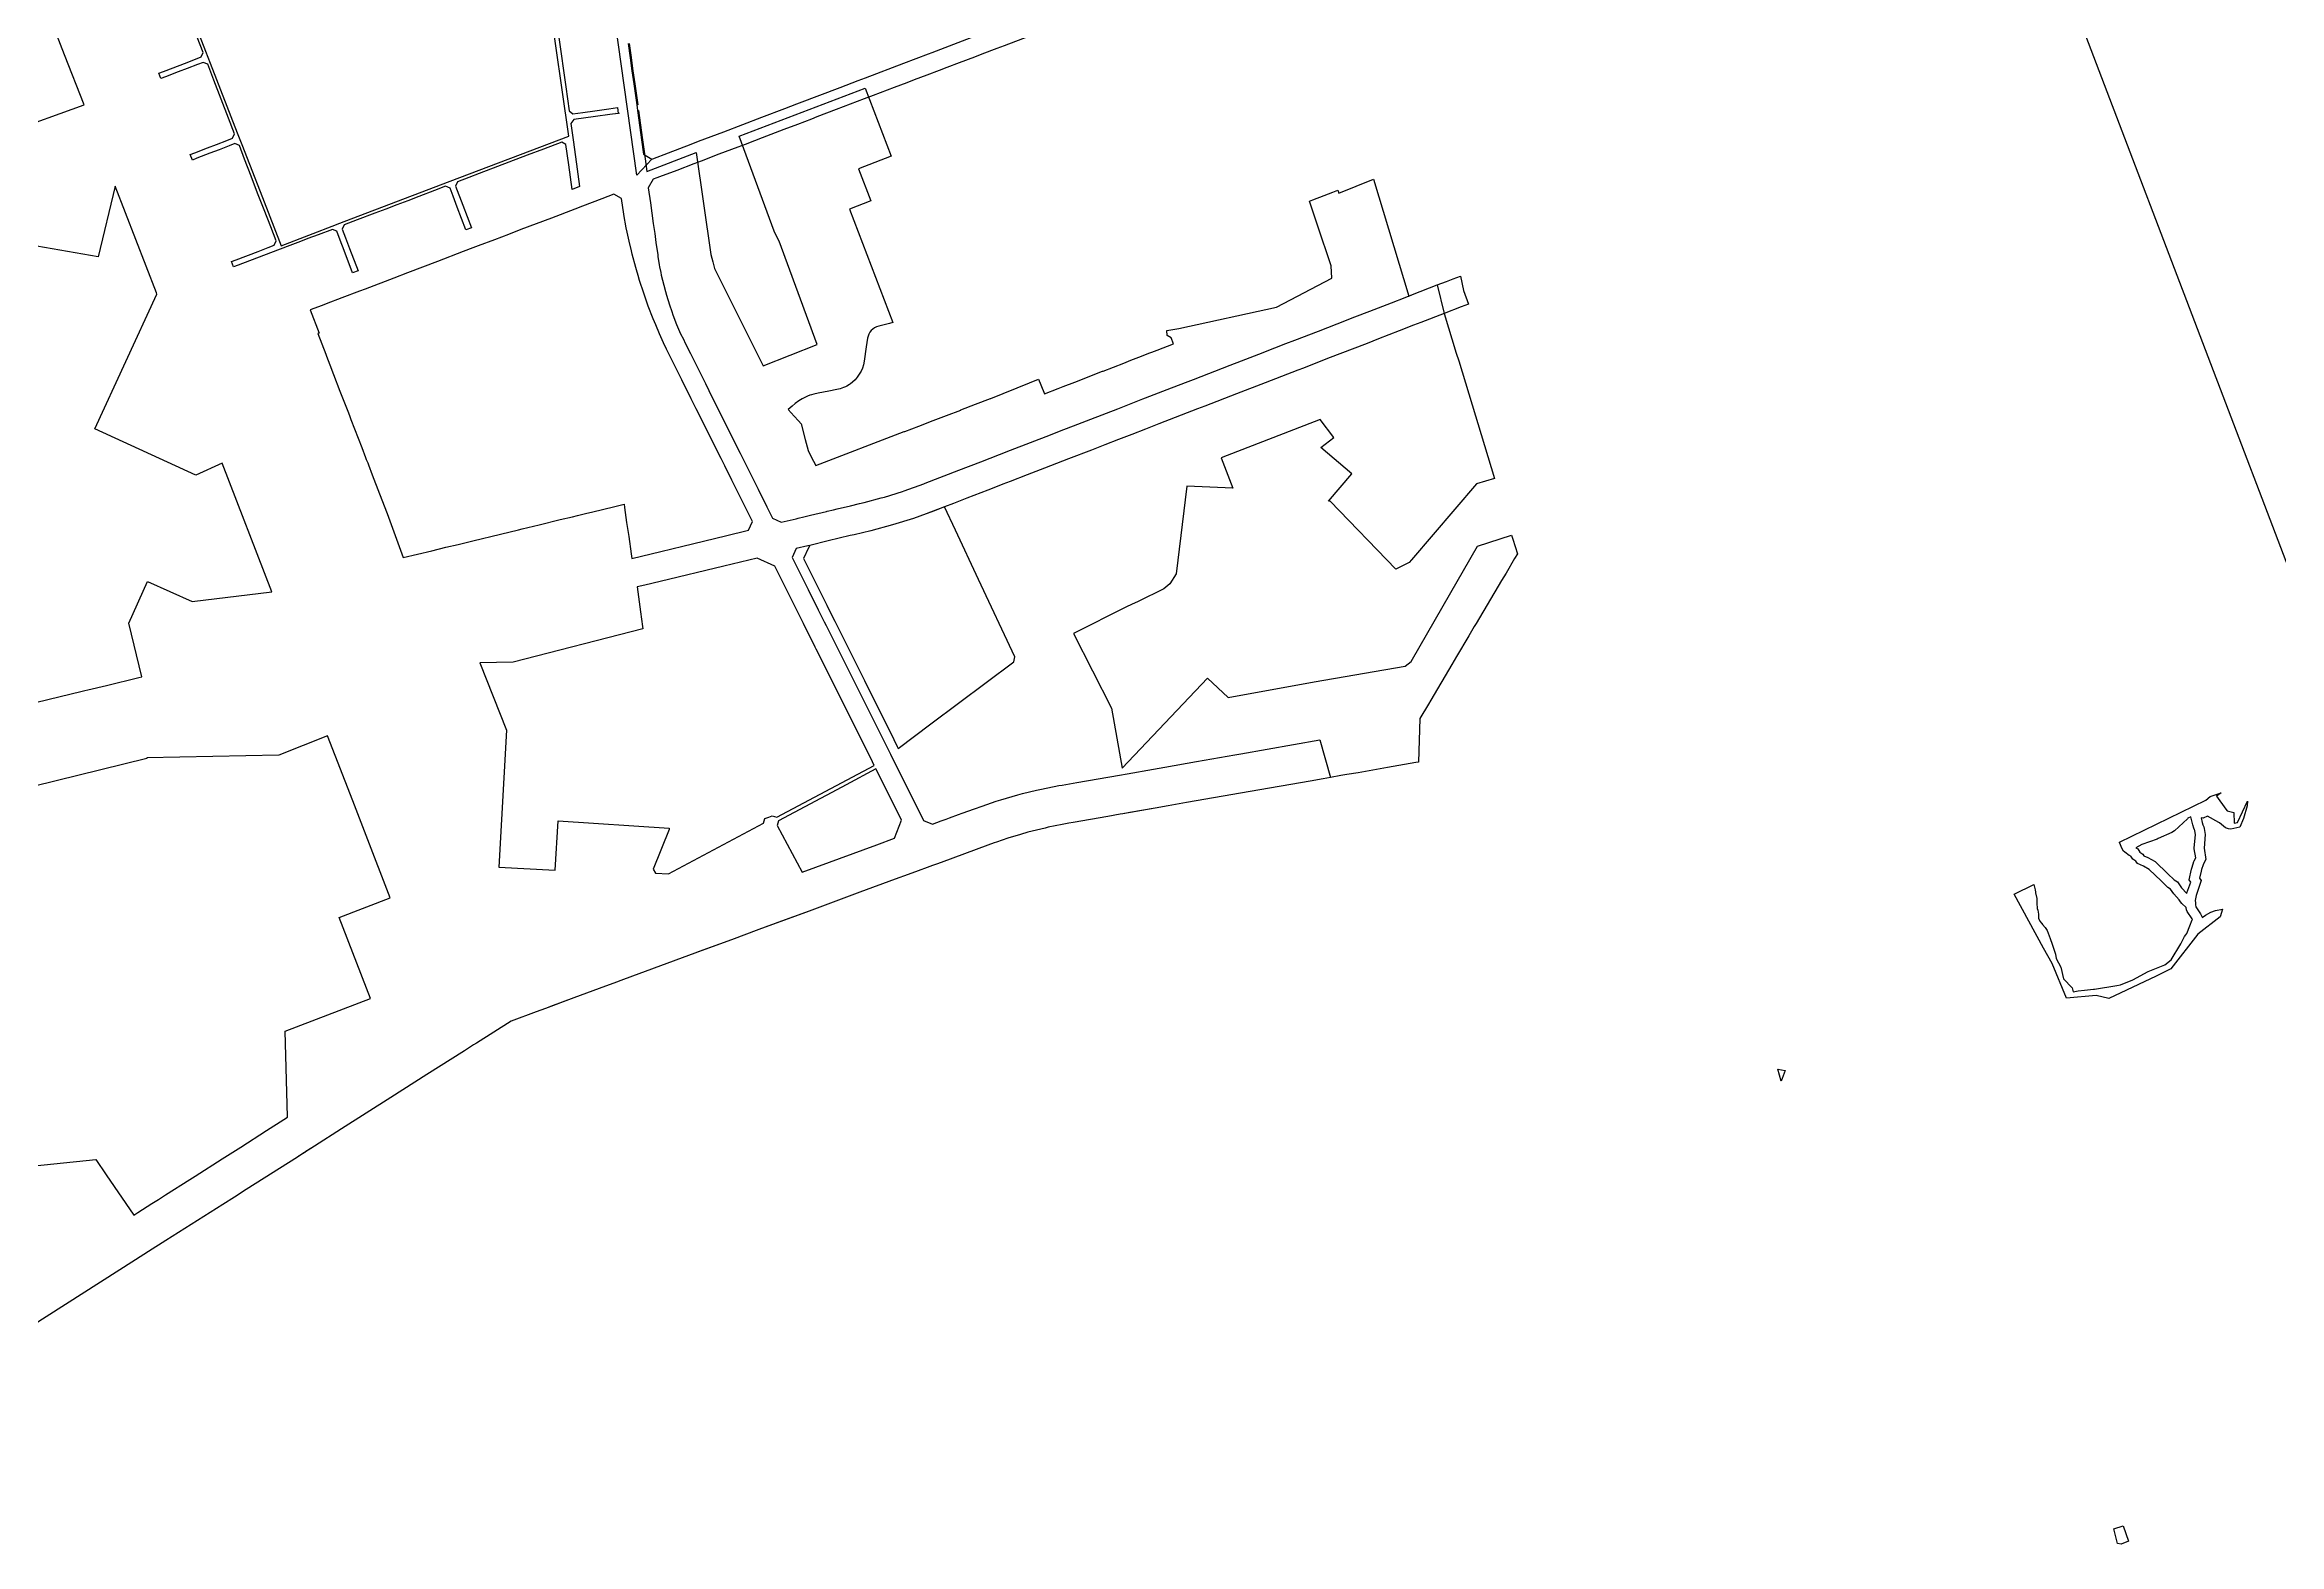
# Model space of a CAD drawing. Header units: metres. Extents: x 198218 to 208474, y 536547 to 547345.
# Drawn here: x 200685 to 202990, y 541803 to 543351 of the extents above; entities that cross this region are included whole.
import ezdxf
from ezdxf.enums import TextEntityAlignment as Align

# ---------------------------------------------------------------- set-up
doc = ezdxf.new("R2010")
doc.units = ezdxf.units.M
for name, color, linetype in [('PARCEL_BONBUN', 7, 'Continuous'), ('PARCEL_BUBUN', 8, 'Continuous'), ('PARCEL_LABEL', 3, 'Continuous'), ('ZONING', 5, 'Continuous')]:
    doc.layers.add(name, color=color, linetype=linetype)

msp = doc.modelspace()

# ---------------------------------------------------------------- linework, layer by layer
at = {"layer": 'PARCEL_BONBUN'}
for points in [[(201700.5, 543359.5), (201674.4, 543349.5), (201666.9, 543346.7), (201651.5, 543340.8), (201643.8, 543337.9), (201628, 543331.9), (201615.1, 543327), (201607.4, 543324), (201594.5, 543319.1), (201581.7, 543314.3), (201574, 543311.3), (201561.1, 543306.4), (201539.3, 543298.1), (201529.9, 543294.6), (201501.1, 543283.6), (201481.3, 543276.1), (201475.7, 543273.9), (201461.1, 543268.3), (201447, 543263), (201424.8, 543254.5), (201416.8, 543251.5), (201407.2, 543247.8), (201399.7, 543245), (201380.2, 543237.6), (201362, 543230.6), (201354.4, 543227.7), (201336.7, 543221), (201319, 543214.3), (201316.2, 543213.2), (201312.4, 543211.8), (201307.3, 543203.1), (201309.5, 543187.6), (201312.5, 543166.2), (201313.9, 543155.9), (201315.2, 543146.7), (201317, 543133.9), (201317.3, 543132.2), (201318.7, 543123.4), (201319, 543121.6), (201320.2, 543115.7), (201320.7, 543112.9), (201323.2, 543102.5), (201324.9, 543096), (201326, 543092.3), (201329.1, 543082.1), (201331.5, 543075.3), (201332.6, 543072), (201336.5, 543062.1), (201340.7, 543052.3), (201343.5, 543046.7), (201345.3, 543042.7), (201350.8, 543031.9), (201366.2, 543001), (201369.8, 542993.8), (201397.4, 542938.5), (201402, 542929.2), (201415, 542903.1), (201416.8, 542899.6), (201420.5, 542892.1), (201429.6, 542873.8), (201435.5, 542862.1), (201444.5, 542857.9), (201459.8, 542861.5), (201461.8, 542862), (201467.9, 542863.5), (201474.7, 542865.1), (201491, 542869), (201492, 542869.3), (201498.3, 542870.8), (201502.3, 542871.7), (201516, 542875), (201525.1, 542877.2), (201529.9, 542878.4), (201547.6, 542883), (201550.8, 542883.9), (201569.4, 542889.7), (201571.4, 542890.3), (201591.7, 542897.7), (201592.9, 542898.1), (201627.6, 542911.6), (201650.3, 542920.4), (201669.5, 542927.8), (201681.1, 542932.3), (201722.2, 542948.2), (201731.5, 542951.8), (201750.5, 542959.2), (201763.7, 542964.3), (201791.5, 542975.1), (201817.5, 542985.1), (201820.2, 542986.2), (201847.1, 542996.6), (201864.1, 543003.2), (201869.7, 543005.3), (201907.4, 543019.9), (201919.2, 543024.5), (201937.2, 543031.5), (201953.7, 543037.9), (201964.8, 543042.2), (201974.1, 543045.8), (201998.5, 543055.2), (202018, 543062.8), (202036.2, 543069.8), (202051.6, 543075.8), (202073.9, 543084.4), (202088.1, 543089.9), (202095.6, 543092.8), (202121.1, 543102.7), (202130.6, 543106.4), (202137.5, 543109), (202145, 543111.9), (202148.3, 543097.1), (202153.3, 543083), (202145.9, 543080.1), (202128.2, 543073.3), (202104.3, 543064), (202096.8, 543061.1), (202081.9, 543055.3), (202071.2, 543051.2), (202060.4, 543047), (202048.7, 543042.4), (202008, 543026.7), (201983.1, 543017), (201977.5, 543014.9), (201960.5, 543008.3), (201943.6, 543001.8), (201914, 542990.3), (201881.4, 542977.7), (201874, 542974.8), (201834, 542959.3), (201820.1, 542953.9), (201806.2, 542948.6), (201792.2, 542943.2), (201778.3, 542937.8), (201764.4, 542932.4), (201740.7, 542923.2), (201715.9, 542913.6), (201698.3, 542906.8), (201680.5, 542899.9), (201673.2, 542897.1), (201665.4, 542894), (201657.7, 542891.1), (201635.8, 542882.6), (201622.2, 542877.3), (201612.9, 542873.7), (201602.5, 542869.7), (201594.1, 542866.5), (201581, 542861.9), (201559.1, 542855.1), (201536.9, 542849.2), (201519.6, 542845), (201515.7, 542844.1), (201492.7, 542838.6), (201473.8, 542834), (201472, 542833.6), (201459.9, 542830.7), (201455.7, 542821.6), (201472.1, 542788.6), (201482.6, 542767.7), (201488.9, 542755.1), (201490.7, 542751.5), (201521.3, 542690.1), (201557, 542618.5), (201561.5, 542609.4), (201585.2, 542562.1), (201591.2, 542550.1), (201600.5, 542546.4), (201609.3, 542549.7), (201614.5, 542551.6), (201617.9, 542552.8), (201627.4, 542556.3), (201631.2, 542557.7), (201643.8, 542562.4), (201651.8, 542565.1), (201666, 542570), (201671, 542571.6), (201676.8, 542573.3), (201688.5, 542576.6), (201693.2, 542577.9), (201707.9, 542581.4), (201711.2, 542582.2), (201712.9, 542582.6), (201730.9, 542586.2), (201734.2, 542586.8), (201749.5, 542589.4), (201771.4, 542593.3), (201793.3, 542597.1), (201801.2, 542598.5), (201828.6, 542603.3), (201840.2, 542605.3), (201872.9, 542611), (201912.5, 542617.9), (201918.4, 542619), (202000.2, 542633.3), (202011, 542594.6), (202003.5, 542593.3), (201990, 542590.9), (201928.3, 542580.1), (201862.6, 542568.6), (201843.5, 542565.3), (201830.1, 542562.9), (201804.2, 542558.4), (201796.7, 542557.1), (201794.2, 542556.7), (201781.3, 542554.4), (201745.5, 542548.1), (201741.2, 542547.4), (201734.4, 542546), (201719.9, 542543.2), (201716.7, 542542.4), (201698.9, 542538), (201691.4, 542535.8), (201678.1, 542531.9), (201666.6, 542527.9), (201664.2, 542527.1), (201657.6, 542524.9), (201609.4, 542507), (201604.5, 542505.2), (201600.6, 542503.8), (201595, 542501.8), (201585.7, 542498.3), (201575.3, 542494.5), (201561.9, 542489.5), (201525.4, 542476.1), (201473.1, 542456.8), (201421.2, 542437.6), (201393.1, 542427.2), (201359.7, 542414.9), (201355.3, 542413.3), (201348.8, 542410.9), (201319.9, 542400.2), (201281.6, 542386.1), (201271.8, 542382.4), (201263.2, 542379.2), (201230.5, 542367.2), (201201.3, 542356.4), (201196.5, 542354.6), (201191.8, 542352.9), (201165.9, 542343.3), (201130, 542320.5), (201127.1, 542318.6), (201127.1, 542318.6), (201117.6, 542312.6), (201078.8, 542288), (201041.9, 542264.4), (200991, 542232.1), (200962.9, 542214.2), (200954.2, 542208.7), (200952.9, 542207.8), (200947, 542204.1), (200945.3, 542203), (200892.6, 542169.5), (200880.4, 542161.7), (200868.4, 542154.1), (200809.8, 542116.8), (200791.8, 542105.4), (200778.5, 542096.9), (200633.7, 542004.7)], [(201215, 543357.9), (201222.1, 543307), (201225.6, 543282.4), (201229.5, 543279.3), (201239.7, 543280.8), (201252.2, 543282.5), (201266.6, 543284.5), (201275.6, 543285.8), (201276.4, 543279.8), (201267.5, 543278.6), (201252.8, 543276.5), (201230.4, 543273.4), (201227.4, 543269.4), (201229.8, 543252.3), (201232.2, 543235.1), (201236.5, 543204.3), (201228.8, 543201.3), (201225.3, 543226.7), (201222.3, 543247.6), (201218, 543250.2), (201199.1, 543243), (201182.5, 543236.7), (201132.7, 543217.7), (201122.2, 543213.7), (201110.5, 543209.2), (201108.4, 543204.7), (201115.9, 543185.1), (201124.8, 543161.7), (201119.2, 543159.6), (201110.2, 543183.1), (201105.9, 543194.3), (201102.8, 543202.5), (201098.2, 543204.6), (201086.9, 543200.3), (201070.6, 543194.1), (201059.3, 543189.7), (201048, 543185.4), (201036.6, 543181.1), (201025.3, 543176.8), (201007, 543169.8), (200993.7, 543164.8), (200991.6, 543160.2), (200995, 543151.4), (200999.2, 543140.4), (201008, 543117.2), (201002.3, 543115.1), (200993.5, 543138.3), (200989.4, 543149.1), (200986, 543158.1), (200981.4, 543160.1), (200966.7, 543154.5), (200956.2, 543150.5), (200948.5, 543147.6), (200937.7, 543143.5), (200917.7, 543135.8), (200884.3, 543123.1), (200879.6, 543121.3), (200877.5, 543126.9), (200882.1, 543128.7), (200905, 543137.4), (200905, 543137.4), (200915.3, 543141.4), (200921.4, 543143.7), (200923.4, 543148.2), (200917.8, 543162.8), (200911.1, 543180.2), (200904.3, 543197.6), (200897.6, 543215), (200890.9, 543232.4), (200885.5, 543246.5), (200880.9, 543248.6), (200874.9, 543246.3), (200864.5, 543242.3), (200855.2, 543238.6), (200841.7, 543233.4), (200837, 543231.6), (200834.8, 543237.2), (200839.5, 543239), (200852.6, 543244.1), (200862, 543247.7), (200872.4, 543251.7), (200878.5, 543254.1), (200880.5, 543258.6), (200874.2, 543274.9), (200866.6, 543294.5), (200859.1, 543314.1), (200852.8, 543330.4), (200848.2, 543332.4), (200842.2, 543330.1), (200831.8, 543326.1), (200822.4, 543322.5), (200809.2, 543317.4), (200804.6, 543315.6), (200802.4, 543321.2), (200807.1, 543323), (200831.5, 543332.4), (200846.1, 543338), (200848.1, 543342.6), (200838.9, 543366.4)], [(201286.5, 543351.7), (201288.6, 543337.1), (201290.5, 543323.6), (201292.4, 543310.1), (201295.4, 543288.6), (201296.2, 543282.6), (201300.4, 543252.4), (201302.5, 543237.7), (201311.1, 543232.6), (201312, 543233), (201328, 543239.1), (201351.5, 543248), (201359.2, 543251), (201385.1, 543260.8), (201424.4, 543275.8), (201448, 543284.8), (201460.4, 543289.5), (201463.2, 543290.5), (201505.1, 543306.5), (201523.7, 543313.6), (201531.2, 543316.5), (201570.9, 543331.6), (201596.4, 543341.3), (201600.2, 543342.7), (201658.4, 543364.9)]]:
    msp.add_lwpolyline(points, dxfattribs=at)
at = {"layer": 'PARCEL_BUBUN'}
msp.add_lwpolyline([(201286.5, 543351.7), (201288.6, 543337.1), (201290.5, 543323.6), (201292.4, 543310.1), (201295.4, 543288.6), (201296.2, 543282.6), (201300.4, 543252.4), (201302.5, 543237.7), (201311.1, 543232.6), (201295.4, 543216), (201250.5, 543536.7)], dxfattribs=at)
at = {"layer": 'ZONING'}
for points in [[(202446, 544263.3), (202801, 543331.3), (203014.8, 542769.8)], [(200811.7, 543444.5), (200850.6, 543343.8), (200855.5, 543331.6), (200883.2, 543259.7), (200888.2, 543247.6), (200896.1, 543227.3), (200909.3, 543193.1), (200928.7, 543143.1), (200985.6, 543165), (200986.4, 543165.4), (201102.8, 543209.8), (201225.3, 543256.4), (201205, 543397.6)], [(200647.4, 543260.4), (200725.3, 543288.5), (200705.2, 543340.3), (200685.2, 543391.7)], [(201287.5, 543351.9), (201289.6, 543337.3), (201291.4, 543323.8), (201293.3, 543310.2), (201296.4, 543288.7), (201295.4, 543288.6), (201296.2, 543282.6), (201297.2, 543282.8), (201301.4, 543252.5), (201303.4, 543238.1), (201305.8, 543219.9), (201356.7, 543239.3), (201371.8, 543134.1), (201373.9, 543126.6), (201375.7, 543119.8), (201425.9, 543019.4), (201481.6, 543041.2), (201442.3, 543147.9), (201439.9, 543152.5), (201437, 543158.1), (201401, 543256.2), (201531, 543305.9), (201557.8, 543235.5), (201524.2, 543222.4), (201536.9, 543189.6), (201515, 543181), (201559.6, 543064), (201556, 543063.1), (201545, 543060.3), (201542.6, 543059.5), (201540.6, 543058.5), (201538.9, 543057.2), (201537.3, 543055.7), (201535.9, 543054), (201534.8, 543052.1), (201534, 543050), (201533.6, 543047.9), (201532.2, 543038.9), (201530, 543024), (201529.3, 543020.5), (201528.2, 543017), (201526.8, 543013.7), (201525, 543010.6), (201522.9, 543007.6), (201520.6, 543004.9), (201517.9, 543002.4), (201515.8, 543000.8), (201515, 543000.2), (201512, 542998.4), (201510.6, 542997.7), (201508.7, 542996.8), (201505.3, 542995.6), (201501.8, 542994.8), (201493.7, 542993.2), (201482.5, 542991.1), (201478.2, 542990.2), (201475.5, 542989.3), (201474.1, 542988.9), (201471.7, 542987.9), (201470.1, 542987.3), (201466.2, 542985.3), (201462.5, 542983.1), (201458.9, 542980.6), (201455.6, 542977.8), (201451.6, 542974.2), (201457.9, 542967.2), (201462.2, 542962.5), (201464.9, 542959.5), (201469.2, 542943.3), (201472.3, 542931.8), (201475.4, 542925.5), (201480, 542916.3), (201571.3, 542951.4), (201572.1, 542951.7), (201586.4, 542957.2), (201601.3, 542962.9), (201615, 542968.1), (201629.7, 542973.7), (201629.8, 542973.8), (201644.9, 542979.6), (201660.4, 542985.5), (201660.5, 542985.5), (201700.7, 543001.7), (201709.9, 543005.5), (201712.2, 542999.7), (201716, 542990.4), (201730, 542995.9), (201735.4, 542998), (201747.2, 543002.5), (201776, 543013.7), (201776.5, 543013.8), (201797.9, 543022.1), (201805.2, 543025), (201813.2, 543028.1), (201824.8, 543032.6), (201826.6, 543033.3), (201832.1, 543035.4), (201849.1, 543042), (201846.8, 543048.1), (201842.5, 543050.7), (201842.2, 543055.7), (201854.6, 543057.8), (201955.4, 543079.7), (202012.5, 543109.6), (202011.6, 543122.4), (201997.7, 543164.5), (201989.3, 543189.2), (201992.7, 543190.5), (202004.5, 543195), (202013.4, 543198.4), (202018.7, 543200.4), (202019.8, 543197.3), (202055.3, 543211.8), (202091.7, 543091.3), (202095.6, 543092.8), (202121.1, 543102.7), (202128.2, 543073.3), (202140.8, 543032.3), (202143.3, 543024.6), (202180.2, 542903.2), (202161.8, 542897.6), (202094.5, 542819), (202092.3, 542816.4), (202078.4, 542809.6), (202010.6, 542879.7), (202009.1, 542879.7), (202032.9, 542907.8), (202000.9, 542935), (202014.4, 542945.2), (202000.3, 542963.9), (201898.1, 542924.4), (201910.2, 542893), (201862.8, 542895), (201851.9, 542804.7), (201845.4, 542794.4), (201839, 542789.2), (201812.5, 542776.1), (201805.8, 542773), (201800.5, 542770.5), (201746.1, 542743.2), (201785.1, 542666.2), (201796.1, 542604.2), (201884.3, 542697.2), (201905.5, 542677.2), (201994.3, 542693.2), (202088, 542709.5), (202094.4, 542714.1), (202127.3, 542771.8), (202162.5, 542833.4), (202197.9, 542844.7), (202199.1, 542840.5), (202203.8, 542825.3), (202201, 542820.6), (202192.1, 542805.5), (202187.5, 542797.8), (202161.4, 542753.6), (202159.2, 542750.2), (202156.5, 542745.5), (202153.7, 542740.8), (202141, 542719.4), (202136.1, 542711.2), (202114.4, 542674.4), (202112.2, 542670.2), (202103.1, 542655.5), (202101.8, 542610.4), (202099.2, 542609.9), (202069.9, 542604.8), (202039.6, 542599.5), (202027.8, 542597.5), (202021.8, 542596.5), (202011, 542594.6), (202003.5, 542593.3), (201990, 542590.9), (201928.3, 542580.1), (201862.6, 542568.6), (201843.5, 542565.3), (201830.1, 542562.9), (201796.7, 542557.1), (201794.2, 542556.7), (201781.3, 542554.4), (201745.5, 542548.1), (201741.2, 542547.4), (201734.4, 542546.1), (201719.9, 542543.2), (201716.7, 542542.4), (201698.9, 542538), (201691.4, 542535.8), (201678.1, 542531.9), (201666.6, 542527.9), (201664.2, 542527.1), (201657.6, 542524.9), (201609.4, 542507), (201604.5, 542505.2), (201600.6, 542503.8), (201595, 542501.8), (201585.7, 542498.3), (201575.3, 542494.5), (201561.9, 542489.5), (201525.4, 542476.1), (201473.1, 542456.8), (201444.7, 542446.2), (201421.2, 542437.6), (201393.1, 542427.2), (201355.3, 542413.3), (201348.8, 542410.9), (201319.9, 542400.2), (201281.6, 542386.1), (201271.8, 542382.4), (201263.2, 542379.2), (201230.5, 542367.2), (201206.3, 542358.2), (201201.3, 542356.4), (201196.5, 542354.6), (201191.8, 542352.9), (201165.9, 542343.3), (201130, 542320.5), (201127.1, 542318.6), (201117.6, 542312.6), (201078.8, 542288), (201041.9, 542264.4), (200991, 542232.1), (200962.9, 542214.2), (200949, 542205.3), (200945.3, 542203), (200892.6, 542169.5), (200880.4, 542161.7), (200868.4, 542154.1), (200809.8, 542116.8), (200791.8, 542105.4), (200778.5, 542096.9), (200633.7, 542004.7)], [(200405.8, 542606.6), (200723.4, 542683.5), (200726.1, 542684.2), (200729.2, 542684.9), (200748.3, 542689.5), (200781.7, 542697.6), (200785, 542698.4), (200771.6, 542753.9), (200790.8, 542796.8), (200836.9, 542776), (200918.9, 542786.2), (200867.6, 542919), (200840.6, 542906.6), (200736.4, 542954.4), (200800.4, 543093.4), (200800, 543094.5), (200757.4, 543204.8), (200739.7, 543131.9), (200668.8, 543144.3)], [(200627, 542189.1), (200737.3, 542200.5), (200748.1, 542184.7), (200776.7, 542143.1), (200780.6, 542145.6), (200795.1, 542154.9), (200802.2, 542159.3), (200809.4, 542163.9), (200834.3, 542179.8), (200839.9, 542183.3), (200867.8, 542201.1), (200887, 542213.3), (200913.5, 542230.2), (200931.4, 542241.6), (200935.3, 542244.1), (200935.3, 542244.3), (200932.6, 542332.9), (201020.6, 542366.6), (200988.5, 542450.1), (201041.2, 542470.4), (201016.2, 542534.6), (201002.6, 542570.4), (200976.3, 542637.4), (200976.3, 542637.4), (200926.1, 542617.7), (200790.2, 542614.7), (200790.2, 542614.1), (200790, 542614.1), (200648.9, 542579.5)]]:
    msp.add_lwpolyline(points, dxfattribs=at)
for points in [[(201271.9, 543196.3), (201259.4, 543191.6), (201239.3, 543183.9), (201231.7, 543181), (201207.5, 543171.8), (201191.7, 543165.8), (201175.9, 543159.8), (201163.1, 543154.9), (201148.7, 543149.4), (201131.9, 543143), (201126.3, 543140.9), (201116.3, 543137.1), (201089.8, 543127), (201074.4, 543121.1), (201058.9, 543115.2), (201044.8, 543109.9), (201015.1, 543098.5), (201009.5, 543096.4), (200991.2, 543089.5), (200975, 543083.3), (200970.8, 543081.7), (200958.4, 543077), (200967.7, 543053), (200966.4, 543052.5), (200974.6, 543031.4), (200975.3, 543029.4), (200978.8, 543020.5), (200982.7, 543010.2), (200989.3, 542993.3), (200996.6, 542974.1), (200997.9, 542970.9), (200999.3, 542967.1), (201000.6, 542963.8), (201011.8, 542934.9), (201015.7, 542924.8), (201016.4, 542922.8), (201017.9, 542919.1), (201018.7, 542917.1), (201022.5, 542907), (201030.2, 542887.2), (201038, 542866.9), (201054.6, 542821.4), (201084.1, 542828.5), (201098.6, 542832.1), (201111.3, 542835.1), (201126.4, 542838.8), (201154.8, 542845.7), (201173.4, 542850.2), (201177.3, 542851.1), (201194.8, 542855.4), (201216.3, 542860.6), (201229, 542863.6), (201234.3, 542864.9), (201242.5, 542866.9), (201250.1, 542868.7), (201271.3, 542873.9), (201282.4, 542876.6), (201282.9, 542873.2), (201285, 542857.6), (201287.1, 542843.1), (201289.6, 542825.4), (201290.2, 542820.6), (201320.3, 542827.9), (201343.1, 542833.4), (201386.9, 542844), (201410.6, 542849.7), (201414.8, 542858.7), (201410.2, 542867.8), (201399.7, 542889), (201393.5, 542901.3), (201386.1, 542916.2), (201382.4, 542923.6), (201371.9, 542944.7), (201365.5, 542957.5), (201356.8, 542974.9), (201351.6, 542985.4), (201341.9, 543004.9), (201329.6, 543029.5), (201326, 543036.6), (201323, 543043), (201318.9, 543052.4), (201315, 543061.7), (201312.4, 543067.8), (201307.3, 543080.9), (201306.2, 543084), (201302.6, 543094.1), (201298.3, 543107.4), (201296.8, 543112.4), (201295.1, 543118.2), (201294.3, 543120.8), (201290.7, 543134.4), (201289.9, 543138), (201287.5, 543148), (201285.5, 543157.3), (201284.6, 543161.7), (201282.1, 543175.5), (201282, 543175.9), (201279.6, 543191.9), (201271.9, 543196.3)], [(201612.9, 542873.7), (201594.1, 542866.5), (201581, 542861.9), (201559.1, 542855.1), (201536.9, 542849.2), (201519.6, 542845), (201515.7, 542844.1), (201492.7, 542838.6), (201473.8, 542834), (201472.5, 542831.4), (201467.4, 542820.4), (201481.1, 542793.1), (201491.5, 542772.2), (201496, 542763.1), (201499.6, 542755.9), (201530.2, 542694.6), (201550.2, 542654.5), (201557, 542641), (201564.2, 542626.5), (201565.1, 542624.6), (201598.9, 542650), (201684.3, 542714), (201685.5, 542718.9), (201648, 542798.8), (201624.1, 542849.8), (201612.9, 542873.7)], [(201419.7, 542821), (201385.3, 542812.7), (201319.6, 542796.9), (201303.9, 542793.1), (201296, 542791.2), (201299.4, 542765.6), (201301.4, 542750.3), (201301.7, 542747.8), (201167.9, 542713.6), (201133.7, 542712.7), (201161.1, 542643.3), (201153.2, 542502.1), (201211.2, 542498.9), (201214.2, 542549.8), (201328.7, 542542.3), (201328.9, 542540.8), (201312.2, 542500.1), (201314.9, 542495.9), (201328.3, 542495.2), (201426.1, 542547.3), (201426.9, 542550), (201427.5, 542552.1), (201431.6, 542553.6), (201435.1, 542554.9), (201439.8, 542553.5), (201540.4, 542607.1), (201538.6, 542610.6), (201509.2, 542669.4), (201480.5, 542727.1), (201479.6, 542728.9), (201467.3, 542753.5), (201448.1, 542792), (201437.8, 542812.6), (201419.7, 542821)], [(201542.2, 542603.5), (201511.3, 542587.1), (201496.7, 542579.2), (201485, 542573), (201441.7, 542549.9), (201440.3, 542545.2), (201455.7, 542516.3), (201466, 542496.8), (201480.3, 542502), (201542.9, 542525.1), (201561.2, 542531.9), (201568.6, 542550.5), (201558.4, 542571), (201542.2, 542603.5)], [(202716.1, 542474.2), (202736.6, 542484.3), (202737.9, 542478.5), (202738.2, 542476.3), (202738.3, 542475.6), (202739.6, 542469.7), (202739.7, 542463.1), (202740, 542461), (202740, 542459.3), (202740.7, 542457.7), (202741.1, 542455.5), (202741.3, 542453.4), (202741.5, 542449.6), (202742.7, 542446.4), (202744.4, 542444.4), (202744.7, 542444), (202745.5, 542443), (202748.4, 542439.7), (202750.4, 542436.6), (202753.3, 542428.3), (202755.3, 542422.5), (202759, 542412.2), (202759.5, 542407.7), (202764.4, 542398.8), (202767.1, 542386.7), (202776, 542377.7), (202777.1, 542373.5), (202782.3, 542374.3), (202788.7, 542375.1), (202798.2, 542376.1), (202799.1, 542376.2), (202822.2, 542379.8), (202826, 542380.5), (202838.8, 542385.9), (202854.6, 542394.5), (202871.8, 542401.4), (202878.1, 542406.3), (202888.2, 542422.8), (202891.4, 542429.1), (202892.1, 542430.4), (202893.2, 542432.1), (202894.2, 542433.6), (202897.5, 542441.6), (202900, 542447.6), (202900.1, 542448), (202899.7, 542448.8), (202894.7, 542456.4), (202893.9, 542457.9), (202893.6, 542460.5), (202889.3, 542464.4), (202887.7, 542466.4), (202886.4, 542468.5), (202880.8, 542474.6), (202877.6, 542479.5), (202874.9, 542481.1), (202868, 542488.1), (202855.6, 542499.7), (202849.7, 542503.1), (202843.4, 542505.7), (202841.7, 542508.3), (202838.6, 542510.2), (202836.7, 542513.3), (202835, 542514.2), (202833.6, 542515.1), (202831.9, 542516.4), (202829.1, 542518.5), (202827.6, 542521.1), (202825, 542527.6), (202825, 542527.7), (202913.9, 542571.3), (202918.4, 542574.8), (202929.7, 542578.9), (202924.8, 542575.3), (202934.5, 542562), (202935.8, 542560.1), (202942.7, 542558.3), (202943.3, 542547.6), (202946.7, 542548.1), (202957, 542570.1), (202956.7, 542565.2), (202952.8, 542552.2), (202949.1, 542543.4), (202939.9, 542541.3), (202937.3, 542541.5), (202934.3, 542542.7), (202928, 542547.9), (202927.5, 542548.3), (202915.8, 542554.5), (202911.3, 542552.5), (202909.1, 542553), (202910.3, 542548.2), (202911, 542545.7), (202911.9, 542543.6), (202912.3, 542542), (202913.4, 542535.9), (202912.1, 542521.8), (202913.8, 542509.8), (202911.2, 542504.7), (202911.1, 542504.6), (202909.4, 542499.5), (202909.1, 542497.9), (202907.5, 542490.8), (202909.2, 542488.2), (202904.1, 542472.7), (202902.9, 542467.6), (202903.2, 542465.2), (202903.4, 542463.2), (202903.6, 542461), (202908.3, 542453.9), (202910.1, 542450.5), (202910.1, 542450.1), (202913.5, 542452.7), (202919.2, 542455.6), (202924, 542457.3), (202931.3, 542458.7), (202928.8, 542450.8), (202905.7, 542433), (202877.8, 542397.2), (202862.6, 542389.5), (202813.9, 542366.6), (202801, 542369.6), (202770.3, 542366.8), (202755.3, 542402.5), (202746.4, 542418.5), (202716.1, 542474.2)], [(202898.5, 542554), (202895.5, 542552.5), (202894.9, 542552), (202881.6, 542539.6), (202879, 542537.8), (202864.9, 542531.6), (202863.6, 542531.1), (202847.9, 542525.4), (202841.7, 542522), (202843.8, 542520.8), (202845.8, 542517.5), (202848.9, 542515.6), (202850.1, 542513.7), (202854.1, 542512.1), (202861.6, 542507.8), (202874.9, 542495.3), (202881.2, 542489), (202884.7, 542486.9), (202888.7, 542480.8), (202894.3, 542474.8), (202894.4, 542475.4), (202898.4, 542486.6), (202896.9, 542489.1), (202899.3, 542500.1), (202899.8, 542502.2), (202901.7, 542507.8), (202901.9, 542508.6), (202903.5, 542511.6), (202902.1, 542520.8), (202902.1, 542521.9), (202903.3, 542535.5), (202902.5, 542539.8), (202902.3, 542540.5), (202901.5, 542542.4), (202900.6, 542545.7), (202898.5, 542554)], [(202472.5, 542293.7), (202480.2, 542292.4), (202476, 542281.3), (202472.5, 542293.7)], [(202819, 541819.5), (202828.8, 541822.6), (202834.3, 541806.7), (202826.8, 541803.4), (202822.9, 541804.3), (202819, 541819.5)]]:
    msp.add_lwpolyline(points, close=True, dxfattribs=at)

# ---------------------------------------------------------------- texts
at = {"layer": 'PARCEL_LABEL'}
msp.add_text('1748', height=1.6, dxfattribs=at).set_placement((201275.7, 543279.9), align=Align.MIDDLE_CENTER)

doc.saveas('drawing.dxf')
